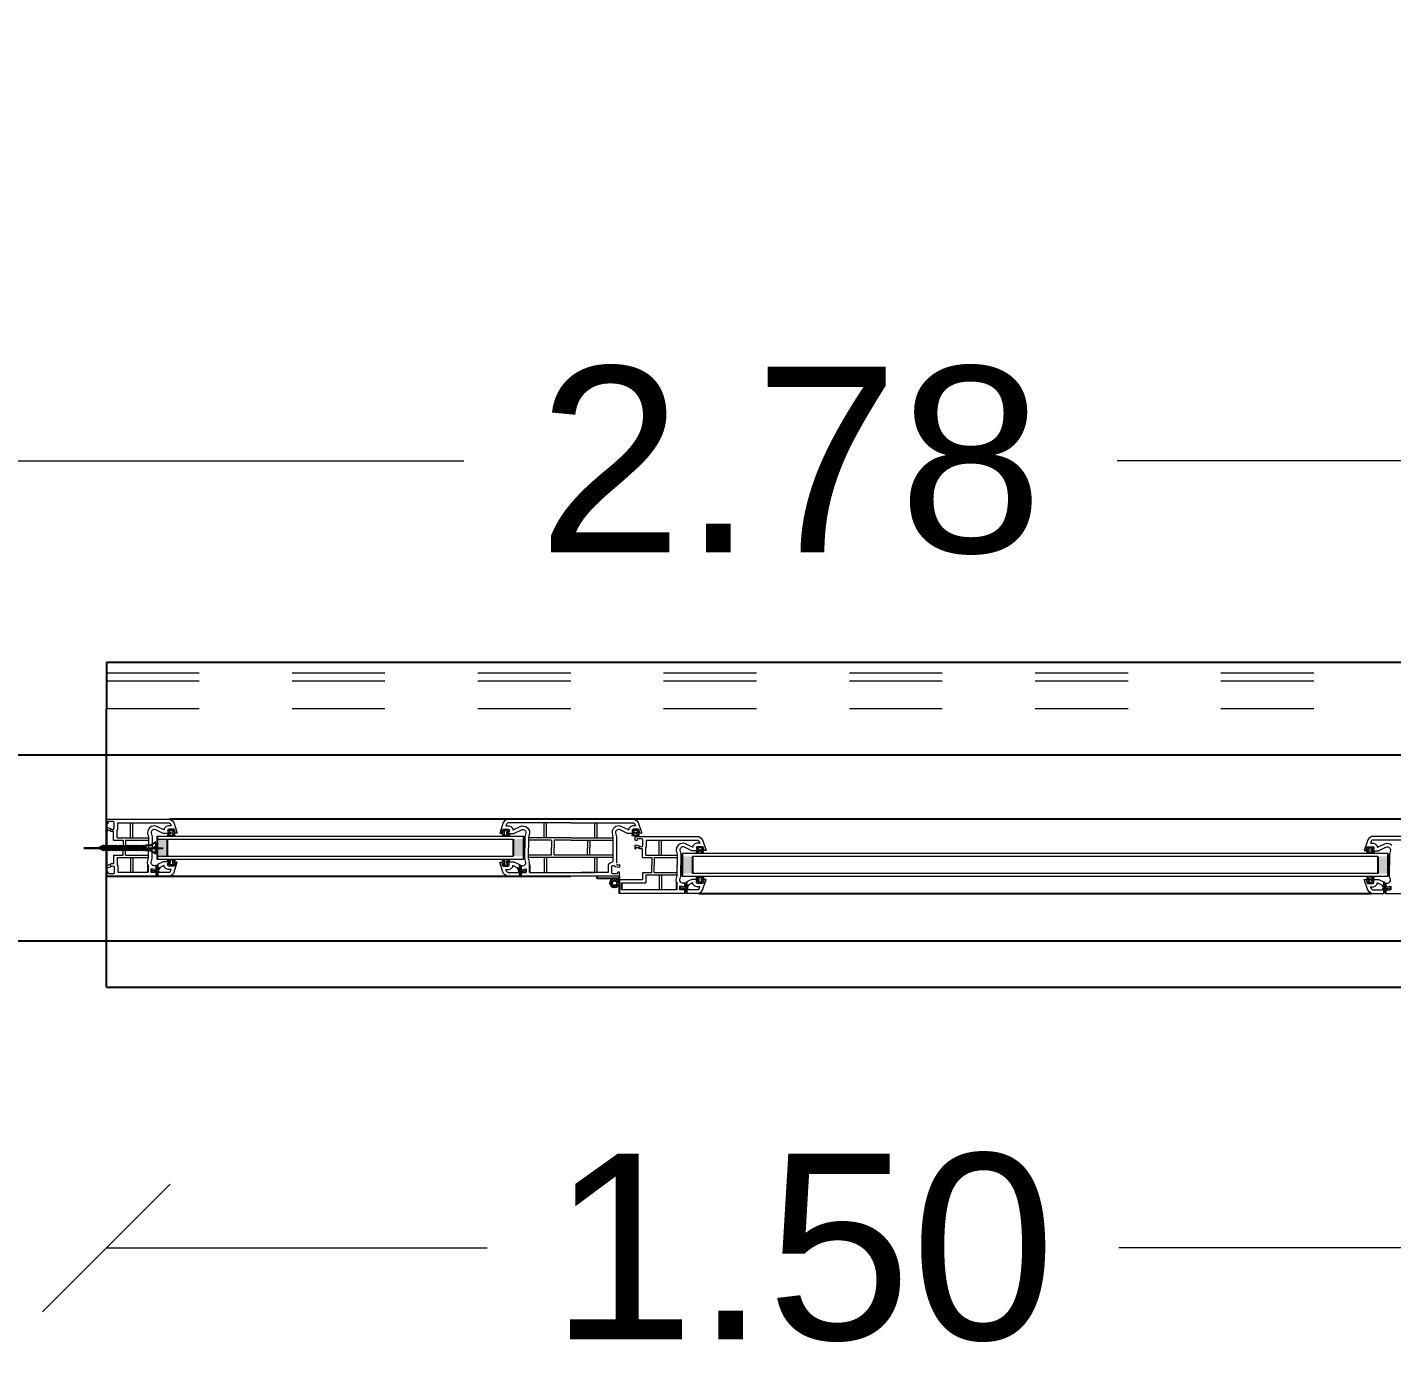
# Model space of a CAD drawing. Header units: metres. Extents: x -355 to 973, y -73 to 238.
# Drawn here: x 719.71 to 721.179, y 160.698 to 162.144 of the extents above; entities that cross this region are included whole.
import ezdxf

# ---------------------------------------------------------------- set-up
doc = ezdxf.new("R2010")
doc.units = ezdxf.units.M
doc.header["$LTSCALE"] = 3
doc.header["$MEASUREMENT"] = 0
doc.linetypes.add('202$0$HIDDEN', pattern=[0.375, 0.25, -0.125])
doc.linetypes.add('DASHED2', pattern=[0.375, 0.25, -0.125])
doc.layers.add('01B', color=10, linetype='Continuous')
doc.layers.add('5', color=2, linetype='Continuous')
doc.layers.add('05', color=21, linetype='Continuous', lineweight=5)
doc.layers.add('15', color=63, linetype='DASHED2', lineweight=15)
doc.styles.get("Standard").update_dxf_attribs({"font": 'arial.ttf'})
doc.dimstyles.new('ahmad', dxfattribs={"dimtxt": 0.2, "dimasz": 0.1375, "dimexe": 0, "dimexo": 0.0625, "dimgap": 0.09, "dimtad": 0, "dimzin": 0, "dimdsep": 46, "dimtxsty": 'Standard', "dimblk": 'OBLIQUE', "dimcen": 0.09, "dimclrd": 245, "dimclrt": 61, "dimadec": 0, "dimazin": 0, "dimtfac": 1, "dimtofl": 0, "dimtmove": 0, "dimatfit": 3, "dimldrblk": 'OBLIQUE', "dimfxl": 0, "dimfxlon": 1, "dimtolj": 1, "dimtzin": 0, "dimlwd": 13, "dimarcsym": 0})

# ---------------------------------------------------------------- blocks, each defined once
blk = doc.blocks.new('DSSSS')
at = {"layer": '05'}
for p, q in [((152.7604, -221.3864), (152.7604, -221.3872)), ((152.7604, -221.3872), (152.7664, -221.3872)), ((152.7664, -221.3872), (152.7664, -221.3863))]:
    blk.add_line(p, q, dxfattribs=at)
blk.add_lwpolyline([(152.7664, -221.3863), (152.7646, -221.3863), (152.7646, -221.384), (152.7657, -221.384), (152.7654, -221.383), (152.7617, -221.383), (152.7617, -221.3838), (152.7623, -221.3841), (152.763, -221.3847), (152.763, -221.3859), (152.7619, -221.3864), (152.7604, -221.3864)], dxfattribs=at)
blk = doc.blocks.new('ddd')
at = {"layer": '01B'}
for points in [[(1655.8293, 1003.8705), (1655.8184, 1003.8705), (1655.8184, 1003.889), (1655.8293, 1003.889)], [(1656.2018, 1003.8705), (1656.2127, 1003.8705), (1656.2127, 1003.889), (1656.2018, 1003.889)], [(1656.3947, 1003.8518), (1656.3838, 1003.8518), (1656.3838, 1003.8703), (1656.3947, 1003.8703)], [(1657.1326, 1003.8703), (1657.1435, 1003.8703), (1657.1435, 1003.8518), (1657.1326, 1003.8518)]]:
    blk.add_hatch(color=143, dxfattribs=at).paths.add_polyline_path(points)
at = {"layer": '01B', "color": 32}
for p in [(1655.7637, 1004.0793), (1655.7637, 1003.7293)]:
    blk.add_line(p, (1655.7637, 1004.0293), dxfattribs=at)
at = {"layer": '01B', "color": 143}
for p, q in [((1655.7637, 1003.9104), (1655.7637, 1003.8491)), ((1657.1951, 1003.9104), (1655.8322, 1003.9104)), ((1655.7802, 1003.8793), (1655.7393, 1003.8793)), ((1655.7393, 1003.8793), (1655.8247, 1003.8793)), ((1655.7608, 1003.8819), (1655.7555, 1003.8793)), ((1655.7608, 1003.8768), (1655.7555, 1003.8793)), ((1655.7608, 1003.8819), (1655.7587, 1003.8793)), ((1655.7608, 1003.8768), (1655.7587, 1003.8793)), ((1655.7621, 1003.8819), (1655.76, 1003.8793)), ((1655.7621, 1003.8768), (1655.76, 1003.8793)), ((1655.7608, 1003.8819), (1655.7616, 1003.8813)), ((1655.7633, 1003.8819), (1655.7612, 1003.8793)), ((1655.7633, 1003.8768), (1655.7612, 1003.8793)), ((1655.7621, 1003.8819), (1655.7628, 1003.8813)), ((1655.7646, 1003.8819), (1655.7624, 1003.8793)), ((1655.7646, 1003.8768), (1655.7624, 1003.8793)), ((1655.7633, 1003.8819), (1655.7641, 1003.8813)), ((1655.7658, 1003.8819), (1655.7637, 1003.8793)), ((1655.7658, 1003.8768), (1655.7637, 1003.8793)), ((1655.7646, 1003.8819), (1655.7653, 1003.8813)), ((1655.7671, 1003.8819), (1655.7649, 1003.8793)), ((1655.7671, 1003.8768), (1655.7649, 1003.8793)), ((1655.7658, 1003.8819), (1655.7666, 1003.8813)), ((1655.7683, 1003.8819), (1655.7662, 1003.8793)), ((1655.7683, 1003.8768), (1655.7662, 1003.8793)), ((1655.7671, 1003.8819), (1655.7678, 1003.8813)), ((1655.7696, 1003.8819), (1655.7674, 1003.8793)), ((1655.7696, 1003.8768), (1655.7674, 1003.8793)), ((1655.7683, 1003.8819), (1655.769, 1003.8813)), ((1655.7708, 1003.8819), (1655.7687, 1003.8793)), ((1655.7708, 1003.8768), (1655.7687, 1003.8793)), ((1655.7696, 1003.8819), (1655.7703, 1003.8813)), ((1655.7721, 1003.8819), (1655.7699, 1003.8793)), ((1655.7721, 1003.8768), (1655.7699, 1003.8793)), ((1655.7708, 1003.8819), (1655.7715, 1003.8813)), ((1655.7733, 1003.8819), (1655.7712, 1003.8793)), ((1655.7733, 1003.8768), (1655.7712, 1003.8793)), ((1655.7721, 1003.8819), (1655.7728, 1003.8813)), ((1655.7745, 1003.8819), (1655.7724, 1003.8793)), ((1655.7745, 1003.8768), (1655.7724, 1003.8793)), ((1655.7733, 1003.8819), (1655.774, 1003.8813)), ((1655.7758, 1003.8819), (1655.7737, 1003.8793)), ((1655.7758, 1003.8768), (1655.7737, 1003.8793)), ((1655.7745, 1003.8819), (1655.7753, 1003.8813)), ((1655.777, 1003.8819), (1655.7749, 1003.8793)), ((1655.777, 1003.8768), (1655.7749, 1003.8793)), ((1655.7758, 1003.8819), (1655.7765, 1003.8813)), ((1655.7783, 1003.8819), (1655.7762, 1003.8793)), ((1655.7783, 1003.8768), (1655.7762, 1003.8793)), ((1655.777, 1003.8819), (1655.7778, 1003.8813)), ((1655.7795, 1003.8819), (1655.7774, 1003.8793)), ((1655.7795, 1003.8768), (1655.7774, 1003.8793)), ((1655.7783, 1003.8819), (1655.779, 1003.8813)), ((1655.7808, 1003.8819), (1655.7786, 1003.8793)), ((1655.7808, 1003.8768), (1655.7786, 1003.8793)), ((1655.7795, 1003.8819), (1655.7803, 1003.8813)), ((1655.782, 1003.8819), (1655.7799, 1003.8793)), ((1655.782, 1003.8768), (1655.7799, 1003.8793)), ((1655.7808, 1003.8819), (1655.7815, 1003.8813)), ((1655.7833, 1003.8819), (1655.7811, 1003.8793)), ((1655.7833, 1003.8768), (1655.7811, 1003.8793)), ((1655.782, 1003.8819), (1655.7827, 1003.8813)), ((1655.7845, 1003.8819), (1655.7824, 1003.8793)), ((1655.7845, 1003.8768), (1655.7824, 1003.8793)), ((1655.7833, 1003.8819), (1655.784, 1003.8813)), ((1655.7858, 1003.8819), (1655.7836, 1003.8793)), ((1655.7858, 1003.8768), (1655.7836, 1003.8793)), ((1655.7845, 1003.8819), (1655.7852, 1003.8813)), ((1655.787, 1003.8819), (1655.7849, 1003.8793)), ((1655.787, 1003.8768), (1655.7849, 1003.8793)), ((1655.7858, 1003.8819), (1655.7865, 1003.8813)), ((1655.7882, 1003.8819), (1655.7861, 1003.8793)), ((1655.7882, 1003.8768), (1655.7861, 1003.8793)), ((1655.787, 1003.8819), (1655.7877, 1003.8813)), ((1655.7895, 1003.8819), (1655.7874, 1003.8793)), ((1655.7895, 1003.8768), (1655.7874, 1003.8793)), ((1655.7882, 1003.8819), (1655.789, 1003.8813)), ((1655.7907, 1003.8819), (1655.7886, 1003.8793)), ((1655.7907, 1003.8768), (1655.7886, 1003.8793)), ((1655.7895, 1003.8819), (1655.7902, 1003.8813)), ((1655.792, 1003.8819), (1655.7899, 1003.8793)), ((1655.792, 1003.8768), (1655.7899, 1003.8793)), ((1655.7907, 1003.8819), (1655.7915, 1003.8813)), ((1655.7932, 1003.8819), (1655.7911, 1003.8793)), ((1655.7932, 1003.8768), (1655.7911, 1003.8793)), ((1655.792, 1003.8819), (1655.7927, 1003.8813)), ((1655.7945, 1003.8819), (1655.7923, 1003.8793)), ((1655.7945, 1003.8768), (1655.7923, 1003.8793)), ((1655.7932, 1003.8819), (1655.794, 1003.8813)), ((1655.7957, 1003.8819), (1655.7936, 1003.8793)), ((1655.7957, 1003.8768), (1655.7936, 1003.8793)), ((1655.7945, 1003.8819), (1655.7952, 1003.8813)), ((1655.797, 1003.8819), (1655.7948, 1003.8793)), ((1655.797, 1003.8768), (1655.7948, 1003.8793)), ((1655.7957, 1003.8819), (1655.7965, 1003.8813)), ((1655.7982, 1003.8819), (1655.7961, 1003.8793)), ((1655.7982, 1003.8768), (1655.7961, 1003.8793)), ((1655.797, 1003.8819), (1655.7977, 1003.8813)), ((1655.7995, 1003.8819), (1655.7973, 1003.8793)), ((1655.7995, 1003.8768), (1655.7973, 1003.8793)), ((1655.7982, 1003.8819), (1655.7989, 1003.8813)), ((1655.8007, 1003.8819), (1655.7986, 1003.8793)), ((1655.8007, 1003.8768), (1655.7986, 1003.8793)), ((1655.7995, 1003.8819), (1655.8002, 1003.8813)), ((1655.8019, 1003.8819), (1655.7998, 1003.8793)), ((1655.8019, 1003.8768), (1655.7998, 1003.8793)), ((1655.8007, 1003.8819), (1655.8014, 1003.8813)), ((1655.8032, 1003.8819), (1655.8011, 1003.8793)), ((1655.8032, 1003.8768), (1655.8011, 1003.8793)), ((1655.8019, 1003.8819), (1655.8027, 1003.8813)), ((1655.8044, 1003.8819), (1655.8023, 1003.8793)), ((1655.8044, 1003.8768), (1655.8023, 1003.8793)), ((1655.8032, 1003.8819), (1655.8039, 1003.8813)), ((1655.8057, 1003.8819), (1655.8036, 1003.8793)), ((1655.8057, 1003.8768), (1655.8036, 1003.8793)), ((1655.8044, 1003.8819), (1655.8052, 1003.8813)), ((1655.8114, 1003.8819), (1655.8057, 1003.8819)), ((1655.8057, 1003.8819), (1655.8057, 1003.8793)), ((1655.8057, 1003.8768), (1655.8057, 1003.8793)), ((1655.8168, 1003.8855), (1655.8114, 1003.8819)), ((1655.8168, 1003.8803), (1655.8147, 1003.8803)), ((1655.8147, 1003.8803), (1655.8147, 1003.8793)), ((1655.8147, 1003.8784), (1655.8147, 1003.8793)), ((1655.8168, 1003.8855), (1655.8168, 1003.8803)), ((1655.8184, 1003.8923), (1655.8184, 1003.8672)), ((1655.8293, 1003.889), (1655.8293, 1003.8705)), ((1656.2018, 1003.889), (1656.2018, 1003.8705)), ((1656.2127, 1003.8923), (1656.2127, 1003.8672)), ((1655.7608, 1003.8768), (1655.7616, 1003.8774)), ((1655.7621, 1003.8768), (1655.7628, 1003.8774)), ((1655.7633, 1003.8768), (1655.7641, 1003.8774)), ((1655.7646, 1003.8768), (1655.7653, 1003.8774)), ((1655.7658, 1003.8768), (1655.7666, 1003.8774)), ((1655.7671, 1003.8768), (1655.7678, 1003.8774)), ((1655.7683, 1003.8768), (1655.769, 1003.8774)), ((1655.7696, 1003.8768), (1655.7703, 1003.8774)), ((1655.7708, 1003.8768), (1655.7715, 1003.8774)), ((1655.7721, 1003.8768), (1655.7728, 1003.8774)), ((1655.7733, 1003.8768), (1655.774, 1003.8774)), ((1655.7745, 1003.8768), (1655.7753, 1003.8774)), ((1655.7758, 1003.8768), (1655.7765, 1003.8774)), ((1655.777, 1003.8768), (1655.7778, 1003.8774)), ((1655.7783, 1003.8768), (1655.779, 1003.8774)), ((1655.7795, 1003.8768), (1655.7803, 1003.8774)), ((1655.7808, 1003.8768), (1655.7815, 1003.8774)), ((1655.782, 1003.8768), (1655.7827, 1003.8774)), ((1655.7833, 1003.8768), (1655.784, 1003.8774)), ((1655.7845, 1003.8768), (1655.7852, 1003.8774)), ((1655.7858, 1003.8768), (1655.7865, 1003.8774)), ((1655.787, 1003.8768), (1655.7877, 1003.8774)), ((1655.7882, 1003.8768), (1655.789, 1003.8774)), ((1655.7895, 1003.8768), (1655.7902, 1003.8774)), ((1655.7907, 1003.8768), (1655.7915, 1003.8774)), ((1655.792, 1003.8768), (1655.7927, 1003.8774)), ((1655.7932, 1003.8768), (1655.794, 1003.8774)), ((1655.7945, 1003.8768), (1655.7952, 1003.8774)), ((1655.7957, 1003.8768), (1655.7965, 1003.8774)), ((1655.797, 1003.8768), (1655.7977, 1003.8774)), ((1655.7982, 1003.8768), (1655.7989, 1003.8774)), ((1655.7995, 1003.8768), (1655.8002, 1003.8774)), ((1655.8007, 1003.8768), (1655.8014, 1003.8774)), ((1655.8019, 1003.8768), (1655.8027, 1003.8774)), ((1655.8032, 1003.8768), (1655.8039, 1003.8774)), ((1655.8044, 1003.8768), (1655.8052, 1003.8774)), ((1655.8114, 1003.8768), (1655.8057, 1003.8768)), ((1655.8168, 1003.8732), (1655.8114, 1003.8768)), ((1655.8168, 1003.8784), (1655.8147, 1003.8784)), ((1655.8168, 1003.8732), (1655.8168, 1003.8784)), ((1656.3838, 1003.8736), (1656.3838, 1003.8485)), ((1656.3947, 1003.8703), (1656.3947, 1003.8518)), ((1657.1326, 1003.8703), (1657.1326, 1003.8518)), ((1657.1435, 1003.8736), (1657.1435, 1003.8485)), ((1655.8082, 1003.8614), (1655.8082, 1003.8529)), ((1655.8119, 1003.8571), (1655.8119, 1003.8529)), ((1655.8123, 1003.8555), (1655.8122, 1003.8549)), ((1655.8174, 1003.8607), (1655.8174, 1003.8566)), ((1655.8174, 1003.8529), (1655.8174, 1003.8491)), ((1655.8189, 1003.8572), (1655.8178, 1003.8551)), ((1655.8181, 1003.8545), (1655.8189, 1003.8529)), ((1655.8189, 1003.8615), (1655.8189, 1003.8572)), ((1655.8189, 1003.8529), (1655.8189, 1003.8491)), ((1655.8209, 1003.8581), (1655.8193, 1003.8551)), ((1655.8193, 1003.8551), (1655.8204, 1003.8529)), ((1656.2065, 1003.8581), (1656.2081, 1003.8551)), ((1656.2081, 1003.8551), (1656.207, 1003.8529)), ((1656.2084, 1003.8615), (1656.2084, 1003.8572)), ((1656.2084, 1003.8572), (1656.2095, 1003.8551)), ((1656.2092, 1003.8545), (1656.2084, 1003.8529)), ((1656.2084, 1003.8529), (1656.2084, 1003.8491)), ((1656.2099, 1003.8607), (1656.2099, 1003.8566)), ((1656.2099, 1003.8529), (1656.2099, 1003.8491)), ((1656.215, 1003.8555), (1656.2152, 1003.8549)), ((1656.2154, 1003.8571), (1656.2154, 1003.8529)), ((1656.2192, 1003.8614), (1656.2192, 1003.8529)), ((1655.7637, 1003.8491), (1656.2637, 1003.8491)), ((1656.2921, 1003.8467), (1656.2921, 1003.8491)), ((1656.3159, 1003.8467), (1656.2921, 1003.8467)), ((1656.3159, 1003.8491), (1656.3159, 1003.8467)), ((1656.3159, 1003.8456), (1656.3159, 1003.8304)), ((1656.3185, 1003.8418), (1656.3185, 1003.8342)), ((1656.3774, 1003.8427), (1656.3774, 1003.8342)), ((1656.3812, 1003.8384), (1656.3812, 1003.8342)), ((1656.3816, 1003.8369), (1656.3814, 1003.8363)), ((1656.3866, 1003.842), (1656.3866, 1003.8379)), ((1656.3882, 1003.8385), (1656.3871, 1003.8364)), ((1656.3874, 1003.8358), (1656.3882, 1003.8342)), ((1656.3882, 1003.8428), (1656.3882, 1003.8385)), ((1656.3901, 1003.8395), (1656.3885, 1003.8364)), ((1656.3885, 1003.8364), (1656.3896, 1003.8342)), ((1657.1372, 1003.8395), (1657.1388, 1003.8364)), ((1657.1388, 1003.8364), (1657.1377, 1003.8342)), ((1657.1392, 1003.8428), (1657.1392, 1003.8385)), ((1657.1392, 1003.8385), (1657.1403, 1003.8364)), ((1657.14, 1003.8358), (1657.1392, 1003.8342)), ((1657.1407, 1003.842), (1657.1407, 1003.8379)), ((1657.1458, 1003.8369), (1657.1459, 1003.8363)), ((1657.1462, 1003.8384), (1657.1462, 1003.8342)), ((1656.3866, 1003.8342), (1656.3866, 1003.8304)), ((1656.3882, 1003.8342), (1656.3882, 1003.8304)), ((1656.4015, 1003.8304), (1657.1259, 1003.8304)), ((1657.1392, 1003.8342), (1657.1392, 1003.8304)), ((1657.1407, 1003.8342), (1657.1407, 1003.8304))]:
    blk.add_line(p, q, dxfattribs=at)
for radius in [0.00477, 0.00274]:
    blk.add_circle((1656.3109, 1003.8416), radius, dxfattribs=at)
at = {"layer": '05', "color": 143}
for p, q in [((1655.7637, 1003.9064), (1655.7637, 1003.9104)), ((1656.2637, 1003.9104), (1656.3322, 1003.9104)), ((1656.3322, 1003.9104), (1656.3349, 1003.9087)), ((1656.3349, 1003.9087), (1656.3362, 1003.907)), ((1655.7651, 1003.9057), (1655.7637, 1003.9064)), ((1655.7637, 1003.9013), (1655.7651, 1003.9014)), ((1655.7637, 1003.8972), (1655.7637, 1003.9013)), ((1655.764, 1003.897), (1655.7637, 1003.8972)), ((1655.7646, 1003.8971), (1655.764, 1003.897)), ((1655.7647, 1003.8984), (1655.7646, 1003.8971)), ((1655.7652, 1003.8989), (1655.7647, 1003.8984)), ((1655.7656, 1003.9063), (1655.7651, 1003.9057)), ((1655.7651, 1003.9014), (1655.7689, 1003.8999)), ((1655.7689, 1003.8971), (1655.7652, 1003.8989)), ((1655.7667, 1003.9078), (1655.7656, 1003.9073)), ((1655.7656, 1003.9073), (1655.7656, 1003.9063)), ((1655.771, 1003.9078), (1655.7667, 1003.9078)), ((1655.7687, 1003.8985), (1655.7678, 1003.899)), ((1655.7678, 1003.899), (1655.7683, 1003.8988)), ((1655.7683, 1003.8988), (1655.7687, 1003.8985)), ((1655.7689, 1003.8999), (1655.7702, 1003.8991)), ((1655.7701, 1003.8971), (1655.7689, 1003.8971)), ((1655.7712, 1003.8971), (1655.7701, 1003.8971)), ((1655.7702, 1003.8991), (1655.7715, 1003.8997)), ((1655.7716, 1003.9077), (1655.771, 1003.9078)), ((1655.7715, 1003.8967), (1655.7712, 1003.8971)), ((1655.7715, 1003.8997), (1655.7722, 1003.9006)), ((1655.7715, 1003.8878), (1655.7715, 1003.8967)), ((1655.7722, 1003.9067), (1655.7716, 1003.9077)), ((1655.7722, 1003.9006), (1655.7722, 1003.9067)), ((1655.7752, 1003.8982), (1655.776, 1003.8993)), ((1655.7754, 1003.8979), (1655.7752, 1003.8982)), ((1655.7754, 1003.8904), (1655.7754, 1003.8979)), ((1655.776, 1003.8993), (1655.776, 1003.9066)), ((1655.776, 1003.9066), (1655.8311, 1003.9066)), ((1655.7896, 1003.8904), (1655.7896, 1003.9066)), ((1655.7921, 1003.8904), (1655.7921, 1003.9066)), ((1655.8082, 1003.898), (1655.8081, 1003.8954)), ((1655.8081, 1003.8954), (1655.8091, 1003.891)), ((1655.8093, 1003.8999), (1655.8082, 1003.898)), ((1655.8103, 1003.9011), (1655.8093, 1003.8999)), ((1655.8122, 1003.9024), (1655.8103, 1003.9011)), ((1655.814, 1003.903), (1655.8122, 1003.9024)), ((1655.816, 1003.9031), (1655.814, 1003.903)), ((1655.818, 1003.9027), (1655.816, 1003.9031)), ((1655.8257, 1003.899), (1655.818, 1003.9027)), ((1655.8261, 1003.899), (1655.8257, 1003.899)), ((1655.8282, 1003.9026), (1655.8261, 1003.9005)), ((1655.8261, 1003.9005), (1655.8261, 1003.899)), ((1655.8301, 1003.9033), (1655.8282, 1003.9026)), ((1655.8334, 1003.9033), (1655.8301, 1003.9033)), ((1655.8311, 1003.9066), (1655.8323, 1003.9058)), ((1655.8323, 1003.9058), (1655.8328, 1003.9052)), ((1655.8328, 1003.9052), (1655.8334, 1003.9033)), ((1656.1945, 1003.9052), (1656.1939, 1003.9033)), ((1656.1939, 1003.9033), (1656.1973, 1003.9033)), ((1656.195, 1003.9058), (1656.1945, 1003.9052)), ((1656.1962, 1003.9066), (1656.195, 1003.9058)), ((1656.2637, 1003.9066), (1656.1962, 1003.9066)), ((1656.1973, 1003.9033), (1656.1992, 1003.9026)), ((1656.1992, 1003.9026), (1656.2012, 1003.9005)), ((1656.2012, 1003.9005), (1656.2012, 1003.899)), ((1656.2012, 1003.899), (1656.2017, 1003.899)), ((1656.2017, 1003.899), (1656.2093, 1003.9027)), ((1656.2093, 1003.9027), (1656.2113, 1003.9031)), ((1656.2113, 1003.9031), (1656.2133, 1003.903)), ((1656.2133, 1003.903), (1656.2152, 1003.9024)), ((1656.2152, 1003.9024), (1656.217, 1003.9011)), ((1656.217, 1003.9011), (1656.218, 1003.8999)), ((1656.218, 1003.8999), (1656.2192, 1003.898)), ((1656.2192, 1003.8954), (1656.2182, 1003.891)), ((1656.2192, 1003.898), (1656.2192, 1003.8954)), ((1656.2352, 1003.8904), (1656.2352, 1003.9066)), ((1656.2377, 1003.8904), (1656.2377, 1003.9066)), ((1656.2637, 1003.9066), (1656.3311, 1003.9066)), ((1656.2896, 1003.8904), (1656.2896, 1003.9066)), ((1656.2921, 1003.8904), (1656.2921, 1003.9066)), ((1656.3082, 1003.898), (1656.3081, 1003.8954)), ((1656.3081, 1003.8954), (1656.3091, 1003.891)), ((1656.3093, 1003.8999), (1656.3082, 1003.898)), ((1656.3103, 1003.9011), (1656.3093, 1003.8999)), ((1656.3122, 1003.9024), (1656.3103, 1003.9011)), ((1656.3124, 1003.8976), (1656.3119, 1003.8969)), ((1656.3119, 1003.8969), (1656.3119, 1003.8958)), ((1656.3119, 1003.8958), (1656.3129, 1003.8914)), ((1656.314, 1003.903), (1656.3122, 1003.9024)), ((1656.313, 1003.8983), (1656.3124, 1003.8976)), ((1656.3138, 1003.8989), (1656.313, 1003.8983)), ((1656.3147, 1003.8992), (1656.3138, 1003.8989)), ((1656.316, 1003.9031), (1656.314, 1003.903)), ((1656.3157, 1003.8993), (1656.3147, 1003.8992)), ((1656.3168, 1003.899), (1656.3157, 1003.8993)), ((1656.318, 1003.9027), (1656.316, 1003.9031)), ((1656.3248, 1003.8951), (1656.3168, 1003.899)), ((1656.3257, 1003.899), (1656.318, 1003.9027)), ((1656.3312, 1003.8951), (1656.3248, 1003.8951)), ((1656.3261, 1003.899), (1656.3257, 1003.899)), ((1656.3282, 1003.9026), (1656.3261, 1003.9005)), ((1656.3261, 1003.9005), (1656.3261, 1003.899)), ((1656.3301, 1003.9033), (1656.3282, 1003.9026)), ((1656.3296, 1003.8939), (1656.3296, 1003.8929)), ((1656.3303, 1003.8993), (1656.3299, 1003.8989)), ((1656.3299, 1003.8989), (1656.3299, 1003.8964)), ((1656.3299, 1003.8964), (1656.3313, 1003.8958)), ((1656.3334, 1003.9033), (1656.3301, 1003.9033)), ((1656.3308, 1003.8995), (1656.3303, 1003.8993)), ((1656.3365, 1003.8995), (1656.3308, 1003.8995)), ((1656.3311, 1003.9066), (1656.3323, 1003.9058)), ((1656.3316, 1003.8953), (1656.3312, 1003.8951)), ((1656.3313, 1003.8958), (1656.3316, 1003.8955)), ((1656.3316, 1003.8955), (1656.3316, 1003.8953)), ((1656.3323, 1003.9058), (1656.3328, 1003.9052)), ((1656.3328, 1003.9052), (1656.3334, 1003.9033)), ((1656.3362, 1003.907), (1656.3401, 1003.8953)), ((1656.3362, 1003.8953), (1656.3362, 1003.8957)), ((1656.3362, 1003.8957), (1656.3369, 1003.8957)), ((1656.3401, 1003.8953), (1656.3362, 1003.8953)), ((1656.3369, 1003.8993), (1656.3365, 1003.8995)), ((1656.3372, 1003.8989), (1656.3369, 1003.8993)), ((1656.3369, 1003.8957), (1656.3375, 1003.8958)), ((1656.3378, 1003.8966), (1656.3372, 1003.8989)), ((1656.3373, 1003.8929), (1656.3373, 1003.894)), ((1656.3375, 1003.8958), (1656.3377, 1003.8962)), ((1656.3377, 1003.8962), (1656.3378, 1003.8966)), ((1655.7715, 1003.8878), (1655.7817, 1003.8878)), ((1655.7754, 1003.8904), (1655.8091, 1003.8904)), ((1655.7817, 1003.8878), (1655.7817, 1003.8797)), ((1655.7817, 1003.8716), (1655.7817, 1003.8797)), ((1655.7842, 1003.8878), (1655.8091, 1003.8878)), ((1655.7842, 1003.8878), (1655.7842, 1003.8797)), ((1655.7842, 1003.8716), (1655.7842, 1003.8797)), ((1655.8091, 1003.891), (1655.8091, 1003.8841)), ((1655.8091, 1003.8841), (1655.8091, 1003.8797)), ((1655.8091, 1003.8754), (1655.8091, 1003.8797)), ((1655.8129, 1003.8754), (1655.8129, 1003.8797)), ((1656.2144, 1003.8754), (1656.2144, 1003.8797)), ((1656.2182, 1003.891), (1656.2182, 1003.8841)), ((1656.2637, 1003.8904), (1656.2182, 1003.8904)), ((1656.2431, 1003.8878), (1656.2182, 1003.8878)), ((1656.2182, 1003.8841), (1656.2182, 1003.8797)), ((1656.2182, 1003.8754), (1656.2182, 1003.8797)), ((1656.2431, 1003.8878), (1656.2431, 1003.8797)), ((1656.2431, 1003.8716), (1656.2431, 1003.8797)), ((1656.2637, 1003.8878), (1656.2457, 1003.8878)), ((1656.2457, 1003.8878), (1656.2457, 1003.8797)), ((1656.2457, 1003.8716), (1656.2457, 1003.8797)), ((1656.2637, 1003.8904), (1656.3091, 1003.8904)), ((1656.2637, 1003.8878), (1656.3091, 1003.8878)), ((1656.2817, 1003.8878), (1656.2817, 1003.8797)), ((1656.2817, 1003.8716), (1656.2817, 1003.8797)), ((1656.2842, 1003.8878), (1656.2842, 1003.8797)), ((1656.2842, 1003.8716), (1656.2842, 1003.8797)), ((1656.3091, 1003.891), (1656.3091, 1003.8833)), ((1656.3091, 1003.8833), (1656.3091, 1003.865)), ((1656.3129, 1003.8914), (1656.3129, 1003.8833)), ((1656.3129, 1003.8833), (1656.3129, 1003.8632)), ((1656.3296, 1003.8929), (1656.3373, 1003.8929)), ((1656.3588, 1003.8717), (1656.3588, 1003.8879)), ((1656.3614, 1003.8717), (1656.3614, 1003.8879)), ((1655.7715, 1003.8716), (1655.7817, 1003.8716)), ((1655.7715, 1003.8716), (1655.7715, 1003.8628)), ((1655.7754, 1003.8691), (1655.8091, 1003.8691)), ((1655.7754, 1003.8691), (1655.7754, 1003.8615)), ((1655.7842, 1003.8716), (1655.8091, 1003.8716)), ((1655.7896, 1003.8691), (1655.7896, 1003.8529)), ((1655.7921, 1003.8691), (1655.7921, 1003.8529)), ((1655.8081, 1003.864), (1655.8091, 1003.8685)), ((1655.8091, 1003.8685), (1655.8091, 1003.8754)), ((1655.8119, 1003.8636), (1655.8129, 1003.868)), ((1655.8129, 1003.868), (1655.8129, 1003.8754)), ((1655.8296, 1003.8656), (1655.8296, 1003.8665)), ((1655.8296, 1003.8665), (1655.8373, 1003.8665)), ((1655.8373, 1003.8665), (1655.8373, 1003.8654)), ((1656.1977, 1003.8665), (1656.19, 1003.8665)), ((1656.19, 1003.8665), (1656.19, 1003.8654)), ((1656.1977, 1003.8656), (1656.1977, 1003.8665)), ((1656.2144, 1003.868), (1656.2144, 1003.8754)), ((1656.2154, 1003.8636), (1656.2144, 1003.868)), ((1656.2182, 1003.8685), (1656.2182, 1003.8754)), ((1656.2431, 1003.8716), (1656.2182, 1003.8716)), ((1656.3091, 1003.8691), (1656.2182, 1003.8691)), ((1656.2192, 1003.864), (1656.2182, 1003.8685)), ((1656.2352, 1003.8691), (1656.2352, 1003.8529)), ((1656.2377, 1003.8691), (1656.2377, 1003.8529)), ((1656.3091, 1003.8716), (1656.2457, 1003.8716)), ((1656.2896, 1003.8529), (1656.2896, 1003.8691)), ((1656.2921, 1003.8529), (1656.2921, 1003.8691)), ((1656.3408, 1003.8691), (1656.3509, 1003.8691)), ((1656.3446, 1003.8717), (1656.3783, 1003.8717)), ((1656.3509, 1003.8691), (1656.3509, 1003.861)), ((1656.3534, 1003.8691), (1656.3783, 1003.8691)), ((1656.3534, 1003.8691), (1656.3534, 1003.861)), ((1655.764, 1003.8625), (1655.7637, 1003.8623)), ((1655.7637, 1003.8623), (1655.7637, 1003.8581)), ((1655.7637, 1003.8581), (1655.7651, 1003.858)), ((1655.7651, 1003.8537), (1655.7637, 1003.8531)), ((1655.7637, 1003.8531), (1655.7637, 1003.8491)), ((1655.7646, 1003.8623), (1655.764, 1003.8625)), ((1655.7647, 1003.8611), (1655.7646, 1003.8623)), ((1655.7652, 1003.8606), (1655.7647, 1003.8611)), ((1655.7651, 1003.858), (1655.7689, 1003.8595)), ((1655.7656, 1003.8532), (1655.7651, 1003.8537)), ((1655.7689, 1003.8624), (1655.7652, 1003.8606)), ((1655.7656, 1003.8521), (1655.7656, 1003.8532)), ((1655.7667, 1003.8516), (1655.7656, 1003.8521)), ((1655.771, 1003.8516), (1655.7667, 1003.8516)), ((1655.7687, 1003.8609), (1655.7678, 1003.8604)), ((1655.7678, 1003.8604), (1655.7683, 1003.8606)), ((1655.7683, 1003.8606), (1655.7687, 1003.8609)), ((1655.7701, 1003.8623), (1655.7689, 1003.8624)), ((1655.7689, 1003.8595), (1655.7702, 1003.8603)), ((1655.7712, 1003.8623), (1655.7701, 1003.8623)), ((1655.7702, 1003.8603), (1655.7715, 1003.8597)), ((1655.7716, 1003.8517), (1655.771, 1003.8516)), ((1655.7715, 1003.8628), (1655.7712, 1003.8623)), ((1655.7715, 1003.8597), (1655.7722, 1003.8589)), ((1655.7722, 1003.8528), (1655.7716, 1003.8517)), ((1655.7722, 1003.8589), (1655.7722, 1003.8528)), ((1655.7754, 1003.8615), (1655.7752, 1003.8613)), ((1655.7752, 1003.8613), (1655.776, 1003.8601)), ((1655.776, 1003.8601), (1655.776, 1003.8529)), ((1655.8082, 1003.8529), (1655.776, 1003.8529)), ((1655.8082, 1003.8614), (1655.8081, 1003.864)), ((1655.8119, 1003.8626), (1655.8119, 1003.8636)), ((1655.8124, 1003.8618), (1655.8119, 1003.8626)), ((1655.814, 1003.8565), (1655.8119, 1003.8571)), ((1655.8174, 1003.8529), (1655.8119, 1003.8529)), ((1655.8143, 1003.8543), (1655.8122, 1003.8549)), ((1655.8144, 1003.8549), (1655.8123, 1003.8555)), ((1655.813, 1003.8611), (1655.8124, 1003.8618)), ((1655.8138, 1003.8605), (1655.813, 1003.8611)), ((1655.8147, 1003.8603), (1655.8138, 1003.8605)), ((1655.816, 1003.8563), (1655.814, 1003.8565)), ((1655.8165, 1003.8541), (1655.8143, 1003.8543)), ((1655.8164, 1003.8547), (1655.8144, 1003.8549)), ((1655.8157, 1003.8602), (1655.8147, 1003.8603)), ((1655.8168, 1003.8604), (1655.8157, 1003.8602)), ((1655.8174, 1003.8566), (1655.816, 1003.8563)), ((1655.8178, 1003.8551), (1655.8164, 1003.8547)), ((1655.8181, 1003.8545), (1655.8165, 1003.8541)), ((1655.8174, 1003.8607), (1655.8168, 1003.8604)), ((1655.8248, 1003.8643), (1655.8189, 1003.8615)), ((1655.8311, 1003.8529), (1655.8204, 1003.8529)), ((1655.8257, 1003.8605), (1655.8209, 1003.8581)), ((1655.8312, 1003.8643), (1655.8248, 1003.8643)), ((1655.8261, 1003.8605), (1655.8257, 1003.8605)), ((1655.8261, 1003.859), (1655.8261, 1003.8605)), ((1655.8282, 1003.8568), (1655.8261, 1003.859)), ((1655.8301, 1003.8561), (1655.8282, 1003.8568)), ((1655.8299, 1003.863), (1655.8313, 1003.8637)), ((1655.8299, 1003.8605), (1655.8299, 1003.863)), ((1655.8303, 1003.8601), (1655.8299, 1003.8605)), ((1655.8334, 1003.8561), (1655.8301, 1003.8561)), ((1655.8308, 1003.8599), (1655.8303, 1003.8601)), ((1655.8365, 1003.8599), (1655.8308, 1003.8599)), ((1655.8311, 1003.8529), (1655.8323, 1003.8536)), ((1655.8316, 1003.8641), (1655.8312, 1003.8643)), ((1655.8313, 1003.8637), (1655.8316, 1003.8639)), ((1655.8316, 1003.8639), (1655.8316, 1003.8641)), ((1655.8322, 1003.8491), (1655.8349, 1003.8507)), ((1655.8323, 1003.8536), (1655.8328, 1003.8543)), ((1655.8328, 1003.8543), (1655.8334, 1003.8561)), ((1655.8349, 1003.8507), (1655.8362, 1003.8524)), ((1655.8362, 1003.8524), (1655.8401, 1003.8641)), ((1655.8401, 1003.8641), (1655.8362, 1003.8641)), ((1655.8362, 1003.8641), (1655.8362, 1003.8638)), ((1655.8362, 1003.8638), (1655.8369, 1003.8638)), ((1655.8369, 1003.8602), (1655.8365, 1003.8599)), ((1655.8369, 1003.8638), (1655.8375, 1003.8637)), ((1655.8372, 1003.8605), (1655.8369, 1003.8602)), ((1655.8378, 1003.8628), (1655.8372, 1003.8605)), ((1655.8375, 1003.8637), (1655.8377, 1003.8632)), ((1655.8377, 1003.8632), (1655.8378, 1003.8628)), ((1656.1911, 1003.8524), (1656.1872, 1003.8641)), ((1656.1872, 1003.8641), (1656.1911, 1003.8641)), ((1656.1896, 1003.8632), (1656.1895, 1003.8628)), ((1656.1895, 1003.8628), (1656.1902, 1003.8605)), ((1656.1899, 1003.8637), (1656.1896, 1003.8632)), ((1656.1904, 1003.8638), (1656.1899, 1003.8637)), ((1656.1902, 1003.8605), (1656.1905, 1003.8602)), ((1656.1911, 1003.8638), (1656.1904, 1003.8638)), ((1656.1905, 1003.8602), (1656.1908, 1003.8599)), ((1656.1908, 1003.8599), (1656.1965, 1003.8599)), ((1656.1911, 1003.8641), (1656.1911, 1003.8638)), ((1656.1924, 1003.8507), (1656.1911, 1003.8524)), ((1656.1951, 1003.8491), (1656.1924, 1003.8507)), ((1656.1945, 1003.8543), (1656.1939, 1003.8561)), ((1656.1939, 1003.8561), (1656.1973, 1003.8561)), ((1656.195, 1003.8536), (1656.1945, 1003.8543)), ((1656.1962, 1003.8529), (1656.195, 1003.8536)), ((1656.1957, 1003.8641), (1656.1961, 1003.8643)), ((1656.1957, 1003.8639), (1656.1957, 1003.8641)), ((1656.196, 1003.8637), (1656.1957, 1003.8639)), ((1656.1974, 1003.863), (1656.196, 1003.8637)), ((1656.1961, 1003.8643), (1656.2025, 1003.8643)), ((1656.1962, 1003.8529), (1656.207, 1003.8529)), ((1656.1965, 1003.8599), (1656.197, 1003.8601)), ((1656.197, 1003.8601), (1656.1974, 1003.8605)), ((1656.1973, 1003.8561), (1656.1992, 1003.8568)), ((1656.1974, 1003.8605), (1656.1974, 1003.863)), ((1656.1992, 1003.8568), (1656.2012, 1003.859)), ((1656.2012, 1003.859), (1656.2012, 1003.8605)), ((1656.2012, 1003.8605), (1656.2017, 1003.8605)), ((1656.2017, 1003.8605), (1656.2065, 1003.8581)), ((1656.2025, 1003.8643), (1656.2084, 1003.8615)), ((1656.2092, 1003.8545), (1656.2109, 1003.8541)), ((1656.2095, 1003.8551), (1656.2109, 1003.8547)), ((1656.2099, 1003.8607), (1656.2106, 1003.8604)), ((1656.2099, 1003.8566), (1656.2113, 1003.8563)), ((1656.2099, 1003.8529), (1656.2154, 1003.8529)), ((1656.2106, 1003.8604), (1656.2116, 1003.8602)), ((1656.2109, 1003.8547), (1656.2129, 1003.8549)), ((1656.2109, 1003.8541), (1656.213, 1003.8543)), ((1656.2113, 1003.8563), (1656.2133, 1003.8565)), ((1656.2116, 1003.8602), (1656.2126, 1003.8603)), ((1656.2126, 1003.8603), (1656.2135, 1003.8605)), ((1656.2129, 1003.8549), (1656.215, 1003.8555)), ((1656.213, 1003.8543), (1656.2152, 1003.8549)), ((1656.2133, 1003.8565), (1656.2154, 1003.8571)), ((1656.2135, 1003.8605), (1656.2143, 1003.8611)), ((1656.2143, 1003.8611), (1656.2149, 1003.8618)), ((1656.2149, 1003.8618), (1656.2154, 1003.8626)), ((1656.2154, 1003.8626), (1656.2154, 1003.8636)), ((1656.2192, 1003.8614), (1656.2192, 1003.864)), ((1656.2192, 1003.8529), (1656.2896, 1003.8529)), ((1656.3038, 1003.8529), (1656.2754, 1003.8529)), ((1656.3064, 1003.8635), (1656.3038, 1003.8611)), ((1656.3038, 1003.8611), (1656.3038, 1003.8529)), ((1656.3087, 1003.8641), (1656.3064, 1003.8635)), ((1656.3083, 1003.86), (1656.3076, 1003.8594)), ((1656.3076, 1003.8594), (1656.3076, 1003.8528)), ((1656.3076, 1003.8528), (1656.3079, 1003.8522)), ((1656.3079, 1003.8522), (1656.3083, 1003.8519)), ((1656.3092, 1003.8603), (1656.3083, 1003.86)), ((1656.3083, 1003.8519), (1656.3138, 1003.8519)), ((1656.3091, 1003.8641), (1656.3087, 1003.8641)), ((1656.3102, 1003.8603), (1656.3092, 1003.8603)), ((1656.3114, 1003.859), (1656.3102, 1003.8603)), ((1656.3154, 1003.8583), (1656.3114, 1003.859)), ((1656.3129, 1003.8623), (1656.3132, 1003.8616)), ((1656.3132, 1003.8616), (1656.3139, 1003.8611)), ((1656.3138, 1003.8519), (1656.3142, 1003.8521)), ((1656.3139, 1003.8611), (1656.3146, 1003.8606)), ((1656.3142, 1003.8521), (1656.3144, 1003.8526)), ((1656.3144, 1003.8533), (1656.3147, 1003.8536)), ((1656.3144, 1003.8526), (1656.3144, 1003.8533)), ((1656.3146, 1003.8606), (1656.3154, 1003.8612)), ((1656.3147, 1003.8536), (1656.3157, 1003.8536)), ((1656.3154, 1003.8612), (1656.316, 1003.8616)), ((1656.316, 1003.8587), (1656.3154, 1003.8583)), ((1656.3157, 1003.8536), (1656.3159, 1003.8532)), ((1656.3159, 1003.8532), (1656.3159, 1003.8491)), ((1656.316, 1003.8616), (1656.316, 1003.8587)), ((1656.3408, 1003.8529), (1656.3408, 1003.8456)), ((1656.3408, 1003.8529), (1656.3509, 1003.8529)), ((1656.3446, 1003.8504), (1656.3446, 1003.8418)), ((1656.3446, 1003.8504), (1656.3783, 1003.8504)), ((1656.3509, 1003.8529), (1656.3509, 1003.861)), ((1656.3534, 1003.8529), (1656.3534, 1003.861)), ((1656.3534, 1003.8529), (1656.3783, 1003.8529)), ((1656.3588, 1003.8504), (1656.3588, 1003.8342)), ((1656.3614, 1003.8504), (1656.3614, 1003.8342)), ((1656.3773, 1003.8453), (1656.3783, 1003.8498)), ((1656.3783, 1003.8567), (1656.3783, 1003.861)), ((1656.3783, 1003.8498), (1656.3783, 1003.8567)), ((1656.3821, 1003.8567), (1656.3821, 1003.861)), ((1656.3821, 1003.8494), (1656.3821, 1003.8567)), ((1657.1452, 1003.8567), (1657.1452, 1003.861)), ((1657.1452, 1003.8494), (1657.1452, 1003.8567)), ((1655.8174, 1003.8491), (1655.7637, 1003.8491)), ((1655.8322, 1003.8491), (1655.8189, 1003.8491)), ((1656.1951, 1003.8491), (1656.2084, 1003.8491)), ((1656.2099, 1003.8491), (1656.2637, 1003.8491)), ((1656.3159, 1003.8491), (1656.2637, 1003.8491)), ((1656.3159, 1003.8456), (1656.3408, 1003.8456)), ((1656.3185, 1003.8418), (1656.3446, 1003.8418)), ((1656.3774, 1003.8427), (1656.3773, 1003.8453)), ((1656.3811, 1003.845), (1656.3821, 1003.8494)), ((1656.3812, 1003.8439), (1656.3811, 1003.845)), ((1656.3817, 1003.8431), (1656.3812, 1003.8439)), ((1656.3832, 1003.8378), (1656.3812, 1003.8384)), ((1656.3835, 1003.8356), (1656.3814, 1003.8363)), ((1656.3836, 1003.8362), (1656.3816, 1003.8369)), ((1656.3822, 1003.8424), (1656.3817, 1003.8431)), ((1656.3831, 1003.8418), (1656.3822, 1003.8424)), ((1656.3839, 1003.8416), (1656.3831, 1003.8418)), ((1656.3852, 1003.8376), (1656.3832, 1003.8378)), ((1656.3857, 1003.8354), (1656.3835, 1003.8356)), ((1656.3856, 1003.8361), (1656.3836, 1003.8362)), ((1656.385, 1003.8415), (1656.3839, 1003.8416)), ((1656.386, 1003.8417), (1656.385, 1003.8415)), ((1656.3866, 1003.8379), (1656.3852, 1003.8376)), ((1656.3871, 1003.8364), (1656.3856, 1003.8361)), ((1656.3874, 1003.8358), (1656.3857, 1003.8354)), ((1656.3866, 1003.842), (1656.386, 1003.8417)), ((1656.394, 1003.8456), (1656.3882, 1003.8428)), ((1656.3949, 1003.8418), (1656.3901, 1003.8395)), ((1656.4005, 1003.8456), (1656.394, 1003.8456)), ((1656.3953, 1003.8418), (1656.3949, 1003.8418)), ((1656.3953, 1003.8403), (1656.3953, 1003.8418)), ((1656.3974, 1003.8382), (1656.3953, 1003.8403)), ((1656.3993, 1003.8374), (1656.3974, 1003.8382)), ((1656.3989, 1003.8469), (1656.3989, 1003.8479)), ((1656.3989, 1003.8479), (1656.4065, 1003.8479)), ((1656.3992, 1003.8444), (1656.4005, 1003.845)), ((1656.3992, 1003.8418), (1656.3992, 1003.8444)), ((1656.3996, 1003.8414), (1656.3992, 1003.8418)), ((1656.4026, 1003.8374), (1656.3993, 1003.8374)), ((1656.4, 1003.8412), (1656.3996, 1003.8414)), ((1656.4057, 1003.8412), (1656.4, 1003.8412)), ((1656.4009, 1003.8454), (1656.4005, 1003.8456)), ((1656.4005, 1003.845), (1656.4009, 1003.8452)), ((1656.4009, 1003.8452), (1656.4009, 1003.8454)), ((1656.4016, 1003.835), (1656.402, 1003.8356)), ((1656.402, 1003.8356), (1656.4026, 1003.8374)), ((1656.4093, 1003.8455), (1656.4054, 1003.8455)), ((1656.4054, 1003.8455), (1656.4054, 1003.8451)), ((1656.4054, 1003.8451), (1656.4061, 1003.8451)), ((1656.4055, 1003.8338), (1656.4093, 1003.8455)), ((1656.4061, 1003.8415), (1656.4057, 1003.8412)), ((1656.4061, 1003.8451), (1656.4067, 1003.845)), ((1656.4064, 1003.8419), (1656.4061, 1003.8415)), ((1656.407, 1003.8441), (1656.4064, 1003.8419)), ((1656.4065, 1003.8479), (1656.4065, 1003.8467)), ((1656.4067, 1003.845), (1656.4069, 1003.8445)), ((1656.4069, 1003.8445), (1656.407, 1003.8441)), ((1657.1219, 1003.8338), (1657.118, 1003.8455)), ((1657.118, 1003.8455), (1657.1219, 1003.8455)), ((1657.1204, 1003.8445), (1657.1203, 1003.8441)), ((1657.1203, 1003.8441), (1657.1209, 1003.8419)), ((1657.1206, 1003.845), (1657.1204, 1003.8445)), ((1657.1212, 1003.8451), (1657.1206, 1003.845)), ((1657.1285, 1003.8479), (1657.1208, 1003.8479)), ((1657.1208, 1003.8479), (1657.1208, 1003.8467)), ((1657.1209, 1003.8419), (1657.1212, 1003.8415)), ((1657.1219, 1003.8451), (1657.1212, 1003.8451)), ((1657.1212, 1003.8415), (1657.1216, 1003.8412)), ((1657.1216, 1003.8412), (1657.1273, 1003.8412)), ((1657.1219, 1003.8455), (1657.1219, 1003.8451)), ((1657.1253, 1003.8356), (1657.1247, 1003.8374)), ((1657.1247, 1003.8374), (1657.128, 1003.8374)), ((1657.1258, 1003.835), (1657.1253, 1003.8356)), ((1657.1265, 1003.8454), (1657.1269, 1003.8456)), ((1657.1265, 1003.8452), (1657.1265, 1003.8454)), ((1657.1268, 1003.845), (1657.1265, 1003.8452)), ((1657.1282, 1003.8444), (1657.1268, 1003.845)), ((1657.1269, 1003.8456), (1657.1333, 1003.8456)), ((1657.1273, 1003.8412), (1657.1278, 1003.8414)), ((1657.1278, 1003.8414), (1657.1282, 1003.8418)), ((1657.128, 1003.8374), (1657.1299, 1003.8382)), ((1657.1282, 1003.8418), (1657.1282, 1003.8444)), ((1657.1285, 1003.8469), (1657.1285, 1003.8479)), ((1657.1299, 1003.8382), (1657.132, 1003.8403)), ((1657.132, 1003.8403), (1657.132, 1003.8418)), ((1657.132, 1003.8418), (1657.1324, 1003.8418)), ((1657.1324, 1003.8418), (1657.1372, 1003.8395)), ((1657.1333, 1003.8456), (1657.1392, 1003.8428)), ((1657.14, 1003.8358), (1657.1416, 1003.8354)), ((1657.1403, 1003.8364), (1657.1417, 1003.8361)), ((1657.1407, 1003.842), (1657.1413, 1003.8417)), ((1657.1407, 1003.8379), (1657.1421, 1003.8376)), ((1657.1413, 1003.8417), (1657.1424, 1003.8415)), ((1657.1416, 1003.8354), (1657.1438, 1003.8356)), ((1657.1417, 1003.8361), (1657.1437, 1003.8362)), ((1657.1421, 1003.8376), (1657.1441, 1003.8378)), ((1657.1424, 1003.8415), (1657.1434, 1003.8416)), ((1657.1434, 1003.8416), (1657.1443, 1003.8418)), ((1657.1437, 1003.8362), (1657.1458, 1003.8369)), ((1657.1438, 1003.8356), (1657.1459, 1003.8363)), ((1657.1441, 1003.8378), (1657.1462, 1003.8384)), ((1657.1443, 1003.8418), (1657.1451, 1003.8424)), ((1657.1451, 1003.8424), (1657.1457, 1003.8431)), ((1657.1462, 1003.845), (1657.1452, 1003.8494)), ((1657.1457, 1003.8431), (1657.1462, 1003.8439)), ((1657.1462, 1003.8439), (1657.1462, 1003.845)), ((1656.3866, 1003.8304), (1656.3159, 1003.8304)), ((1656.3774, 1003.8342), (1656.3185, 1003.8342)), ((1656.3866, 1003.8342), (1656.3812, 1003.8342)), ((1656.4015, 1003.8304), (1656.3882, 1003.8304)), ((1656.4004, 1003.8342), (1656.3896, 1003.8342)), ((1656.4004, 1003.8342), (1656.4016, 1003.835)), ((1656.4015, 1003.8304), (1656.4042, 1003.8321)), ((1656.4042, 1003.8321), (1656.4055, 1003.8338)), ((1657.1232, 1003.8321), (1657.1219, 1003.8338)), ((1657.1259, 1003.8304), (1657.1232, 1003.8321)), ((1657.127, 1003.8342), (1657.1258, 1003.835)), ((1657.1259, 1003.8304), (1657.1392, 1003.8304)), ((1657.127, 1003.8342), (1657.1377, 1003.8342)), ((1657.1407, 1003.8342), (1657.1462, 1003.8342)), ((1657.1407, 1003.8304), (1657.214, 1003.8304))]:
    blk.add_line(p, q, dxfattribs=at)
at = {"layer": '05', "color": 107}
for p, q in [((1655.8184, 1003.8923), (1656.2127, 1003.8923)), ((1655.8184, 1003.889), (1656.2018, 1003.889)), ((1655.8184, 1003.8705), (1656.2018, 1003.8705)), ((1655.8184, 1003.8672), (1656.2127, 1003.8672)), ((1657.1435, 1003.8736), (1656.3838, 1003.8736)), ((1657.1326, 1003.8703), (1656.3947, 1003.8703)), ((1657.1326, 1003.8518), (1656.3947, 1003.8518)), ((1657.1435, 1003.8485), (1656.3838, 1003.8485))]:
    blk.add_line(p, q, dxfattribs=at)
at = {"layer": '05', "color": 143}
for points in [[(1655.7637, 1003.9104), (1655.8322, 1003.9104), (1655.8349, 1003.9087), (1655.8362, 1003.907), (1655.8401, 1003.8953), (1655.8362, 1003.8953), (1655.8362, 1003.8957), (1655.8369, 1003.8957), (1655.8375, 1003.8958), (1655.8377, 1003.8962), (1655.8378, 1003.8966), (1655.8372, 1003.8989), (1655.8369, 1003.8993), (1655.8365, 1003.8995), (1655.8308, 1003.8995), (1655.8303, 1003.8993), (1655.8299, 1003.8989), (1655.8299, 1003.8964), (1655.8313, 1003.8958), (1655.8316, 1003.8955), (1655.8316, 1003.8953), (1655.8312, 1003.8951), (1655.8248, 1003.8951), (1655.8168, 1003.899), (1655.8157, 1003.8993), (1655.8147, 1003.8992), (1655.8138, 1003.8989), (1655.813, 1003.8983), (1655.8124, 1003.8976), (1655.8119, 1003.8969), (1655.8119, 1003.8958), (1655.8129, 1003.8914), (1655.8129, 1003.8841), (1655.8129, 1003.8797)], [(1656.2637, 1003.9104), (1656.1951, 1003.9104), (1656.1924, 1003.9087), (1656.1911, 1003.907), (1656.1872, 1003.8953), (1656.1911, 1003.8953), (1656.1911, 1003.8957), (1656.1904, 1003.8957), (1656.1899, 1003.8958), (1656.1896, 1003.8962), (1656.1895, 1003.8966), (1656.1902, 1003.8989), (1656.1905, 1003.8993), (1656.1908, 1003.8995), (1656.1965, 1003.8995), (1656.197, 1003.8993), (1656.1974, 1003.8989), (1656.1974, 1003.8964), (1656.196, 1003.8958), (1656.1957, 1003.8955), (1656.1957, 1003.8953), (1656.1961, 1003.8951), (1656.2025, 1003.8951), (1656.2106, 1003.899), (1656.2116, 1003.8993), (1656.2126, 1003.8992), (1656.2135, 1003.8989), (1656.2143, 1003.8983), (1656.2149, 1003.8976), (1656.2154, 1003.8969), (1656.2154, 1003.8958), (1656.2144, 1003.8914), (1656.2144, 1003.8841), (1656.2144, 1003.8797)], [(1656.3373, 1003.894), (1656.3349, 1003.894), (1656.3349, 1003.8969), (1656.3364, 1003.8969), (1656.336, 1003.8982), (1656.3312, 1003.8982), (1656.3312, 1003.8972), (1656.332, 1003.8969), (1656.3329, 1003.8961), (1656.3329, 1003.8945), (1656.3315, 1003.8939), (1656.3296, 1003.8939)], [(1656.3329, 1003.8917), (1656.4015, 1003.8917), (1656.4042, 1003.89), (1656.4055, 1003.8883), (1656.4093, 1003.8766), (1656.4054, 1003.8766), (1656.4054, 1003.877), (1656.4061, 1003.877), (1656.4067, 1003.8771), (1656.4069, 1003.8775), (1656.407, 1003.878), (1656.4064, 1003.8802), (1656.4061, 1003.8806), (1656.4057, 1003.8808), (1656.4, 1003.8808), (1656.3996, 1003.8807), (1656.3992, 1003.8803), (1656.3992, 1003.8777), (1656.4005, 1003.8771), (1656.4009, 1003.8768), (1656.4009, 1003.8766), (1656.4005, 1003.8765), (1656.394, 1003.8765), (1656.386, 1003.8804), (1656.385, 1003.8806), (1656.3839, 1003.8805), (1656.3831, 1003.8802), (1656.3822, 1003.8796), (1656.3817, 1003.879), (1656.3812, 1003.8782), (1656.3811, 1003.8771), (1656.3821, 1003.8727), (1656.3821, 1003.8654), (1656.3821, 1003.861)], [(1656.3408, 1003.8691), (1656.3408, 1003.878), (1656.3404, 1003.8784), (1656.3393, 1003.8784), (1656.3381, 1003.8784), (1656.3344, 1003.8802), (1656.3339, 1003.8797), (1656.3338, 1003.8785), (1656.3333, 1003.8783), (1656.3329, 1003.8785), (1656.3329, 1003.8826), (1656.3343, 1003.8828), (1656.3381, 1003.8813), (1656.3394, 1003.8805), (1656.3408, 1003.881), (1656.3414, 1003.8819), (1656.3414, 1003.888), (1656.3409, 1003.889), (1656.3403, 1003.8891), (1656.336, 1003.8891), (1656.3348, 1003.8887), (1656.3348, 1003.8876), (1656.3343, 1003.8871), (1656.3329, 1003.8877), (1656.3329, 1003.8917)], [(1656.3446, 1003.8717), (1656.3446, 1003.8792), (1656.3444, 1003.8795), (1656.3452, 1003.8806), (1656.3452, 1003.8879), (1656.4004, 1003.8879), (1656.4016, 1003.8871), (1656.402, 1003.8865), (1656.4026, 1003.8847), (1656.3993, 1003.8847), (1656.3974, 1003.8839), (1656.3953, 1003.8818), (1656.3953, 1003.8803), (1656.3949, 1003.8803), (1656.3873, 1003.884), (1656.3852, 1003.8845), (1656.3832, 1003.8843), (1656.3814, 1003.8837), (1656.3795, 1003.8825), (1656.3785, 1003.8812), (1656.3774, 1003.8794), (1656.3773, 1003.8768), (1656.3783, 1003.8723), (1656.3783, 1003.8654), (1656.3783, 1003.861)], [(1657.1944, 1003.8917), (1657.1259, 1003.8917), (1657.1232, 1003.89), (1657.1219, 1003.8883), (1657.118, 1003.8766), (1657.1219, 1003.8766), (1657.1219, 1003.877), (1657.1212, 1003.877), (1657.1206, 1003.8771), (1657.1204, 1003.8775), (1657.1203, 1003.878), (1657.1209, 1003.8802), (1657.1212, 1003.8806), (1657.1216, 1003.8808), (1657.1273, 1003.8808), (1657.1278, 1003.8807), (1657.1282, 1003.8803), (1657.1282, 1003.8777), (1657.1268, 1003.8771), (1657.1265, 1003.8768), (1657.1265, 1003.8766), (1657.1269, 1003.8765), (1657.1333, 1003.8765), (1657.1413, 1003.8804), (1657.1424, 1003.8806), (1657.1434, 1003.8805), (1657.1443, 1003.8802), (1657.1451, 1003.8796), (1657.1457, 1003.879), (1657.1462, 1003.8782), (1657.1462, 1003.8771), (1657.1452, 1003.8727), (1657.1452, 1003.8654), (1657.1452, 1003.861)], [(1657.1821, 1003.8879), (1657.127, 1003.8879), (1657.1258, 1003.8871), (1657.1253, 1003.8865), (1657.1247, 1003.8847), (1657.128, 1003.8847), (1657.1299, 1003.8839), (1657.132, 1003.8818), (1657.132, 1003.8803), (1657.1324, 1003.8803), (1657.1401, 1003.884), (1657.1421, 1003.8845), (1657.1441, 1003.8843), (1657.1459, 1003.8837), (1657.1478, 1003.8825)], [(1655.8373, 1003.8654), (1655.8349, 1003.8654), (1655.8349, 1003.8625), (1655.8364, 1003.8625), (1655.836, 1003.8612), (1655.8312, 1003.8612), (1655.8312, 1003.8622), (1655.832, 1003.8626), (1655.8329, 1003.8633), (1655.8329, 1003.8649), (1655.8315, 1003.8656), (1655.8296, 1003.8656)], [(1656.19, 1003.8654), (1656.1924, 1003.8654), (1656.1924, 1003.8625), (1656.1909, 1003.8625), (1656.1913, 1003.8612), (1656.1961, 1003.8612), (1656.1961, 1003.8622), (1656.1953, 1003.8626), (1656.1944, 1003.8633), (1656.1944, 1003.8649), (1656.1958, 1003.8656), (1656.1977, 1003.8656)], [(1656.4065, 1003.8467), (1656.4041, 1003.8467), (1656.4041, 1003.8438), (1656.4056, 1003.8438), (1656.4053, 1003.8425), (1656.4004, 1003.8425), (1656.4004, 1003.8435), (1656.4012, 1003.8439), (1656.4021, 1003.8446), (1656.4021, 1003.8462), (1656.4008, 1003.8469), (1656.3989, 1003.8469)], [(1657.1208, 1003.8467), (1657.1232, 1003.8467), (1657.1232, 1003.8438), (1657.1217, 1003.8438), (1657.1221, 1003.8425), (1657.1269, 1003.8425), (1657.1269, 1003.8435), (1657.1261, 1003.8439), (1657.1252, 1003.8446), (1657.1252, 1003.8462), (1657.1266, 1003.8469), (1657.1285, 1003.8469)]]:
    blk.add_lwpolyline(points, dxfattribs=at)
blk.add_lwpolyline([(1656.3376, 1003.8801), (1656.338, 1003.8799), (1656.337, 1003.8803)], close=True, dxfattribs=at)
at = {"layer": '15'}
for p, q in [((1657.2637, 1003.9793), (1655.7637, 1003.9793)), ((1655.7637, 1003.7793), (1657.2637, 1003.7793))]:
    blk.add_line(p, q, dxfattribs=at)
at = {"layer": '5', "color": 32}
for p, q in [((1657.2637, 1004.0793), (1655.7637, 1004.0793)), ((1655.7637, 1003.7293), (1657.2637, 1003.7293))]:
    blk.add_line(p, q, dxfattribs=at)
at = {"layer": '5', "color": 5, "linetype": '202$0$HIDDEN', "lineweight": 5, "ltscale": 0.1}
for p, q in [((1657.2637, 1004.0678), (1655.7637, 1004.0678)), ((1657.2637, 1004.059), (1655.7637, 1004.059)), ((1657.2637, 1004.0293), (1655.7637, 1004.0293))]:
    blk.add_line(p, q, dxfattribs=at)
at = {"layer": '01B', "color": 143, "yscale": 1.275494208194687, "zscale": 1.275494208194687}
for p, xscale in [((1460.9846, 1286.271), 1.275494208194687), ((1851.0427, 1286.271), -1.275494208194687), ((1461.5538, 1286.2523), 1.275494208194687), ((1851.9735, 1286.2523), -1.275494208194687)]:
    blk.add_blockref('DSSSS', p, dxfattribs=dict(at, xscale=xscale))
blk = doc.blocks.new('_Oblique')
at = {"color": 0, "linetype": 'ByBlock', "lineweight": -2}
blk.add_line((-0.5, -0.5), (0.5, 0.5), dxfattribs=at)
blk = doc.blocks.new('*D301')
at = {"color": 245, "lineweight": 13, "transparency": 16777216}
for p, q in [((719.1408, 161.6774), (720.1797, 161.6774)), ((721.922, 161.6774), (720.883, 161.6774))]:
    blk.add_line(p, q, dxfattribs=at)
at = {"layer": 'Defpoints', "color": 0, "transparency": 16777216}
for p in [(719.1408, 164.7609), (721.922, 164.7609), (721.922, 161.6774)]:
    blk.add_point(p, dxfattribs=at)
at = {"color": 245, "lineweight": 13, "transparency": 16777216, "xscale": 0.1375, "yscale": 0.1375, "zscale": 0.1375, "rotation": 180}
blk.add_blockref('_Oblique', (719.1408, 161.6774), dxfattribs=at)
at = {"color": 245, "lineweight": 13, "transparency": 16777216, "xscale": 0.1375, "yscale": 0.1375, "zscale": 0.1375}
blk.add_blockref('_Oblique', (721.922, 161.6774), dxfattribs=at)
at = {"color": 61, "transparency": 16777216, "insert": (720.5314, 161.6774), "char_height": 0.2, "attachment_point": 5}
blk.add_mtext('\\A1;2.78', dxfattribs=at)
blk = doc.blocks.new('*D314')
at = {"color": 245, "lineweight": 13, "transparency": 16777216}
for p, q in [((719.7948, 160.8296), (720.2048, 160.8296)), ((721.2948, 160.8296), (720.8848, 160.8296))]:
    blk.add_line(p, q, dxfattribs=at)
at = {"layer": 'Defpoints', "color": 0, "transparency": 16777216}
for p in [(719.7948, 161.1103), (721.2948, 161.1103), (721.2948, 160.8296)]:
    blk.add_point(p, dxfattribs=at)
at = {"color": 245, "lineweight": 13, "transparency": 16777216, "xscale": 0.1375, "yscale": 0.1375, "zscale": 0.1375, "rotation": 180}
blk.add_blockref('_Oblique', (719.7948, 160.8296), dxfattribs=at)
at = {"color": 245, "lineweight": 13, "transparency": 16777216, "xscale": 0.1375, "yscale": 0.1375, "zscale": 0.1375}
blk.add_blockref('_Oblique', (721.2948, 160.8296), dxfattribs=at)
at = {"color": 61, "transparency": 16777216, "insert": (720.5448, 160.8296), "char_height": 0.2, "attachment_point": 5}
blk.add_mtext('\\A1;1.50', dxfattribs=at)

msp = doc.modelspace()

# ---------------------------------------------------------------- linework, layer by layer
for p, q in [((728.872, 161.3603), (719.3408, 161.3603)), ((718.9408, 161.1603), (731.8178, 161.1603))]:
    msp.add_line(p, q)

# ---------------------------------------------------------------- block references
at = {"layer": '05'}
msp.add_blockref('ddd', (-935.9688, -842.619), dxfattribs=at)

# ---------------------------------------------------------------- dimensions: what is measured, and where the dimension line sits
for base, p1, p2, picture, middle in [((721.922, 161.6774), (719.1408, 164.7609), (721.922, 164.7609), '*D301', (720.5314, 161.6774)), ((721.2948, 160.8296), (719.7948, 161.1103), (721.2948, 161.1103), '*D314', (720.5448, 160.8296))]:
    dim = msp.add_linear_dim(base=base, p1=p1, p2=p2, dimstyle='ahmad')
    dim.commit()
    dim.dimension.update_dxf_attribs({"geometry": picture, "text_midpoint": middle})

doc.saveas('drawing.dxf')
